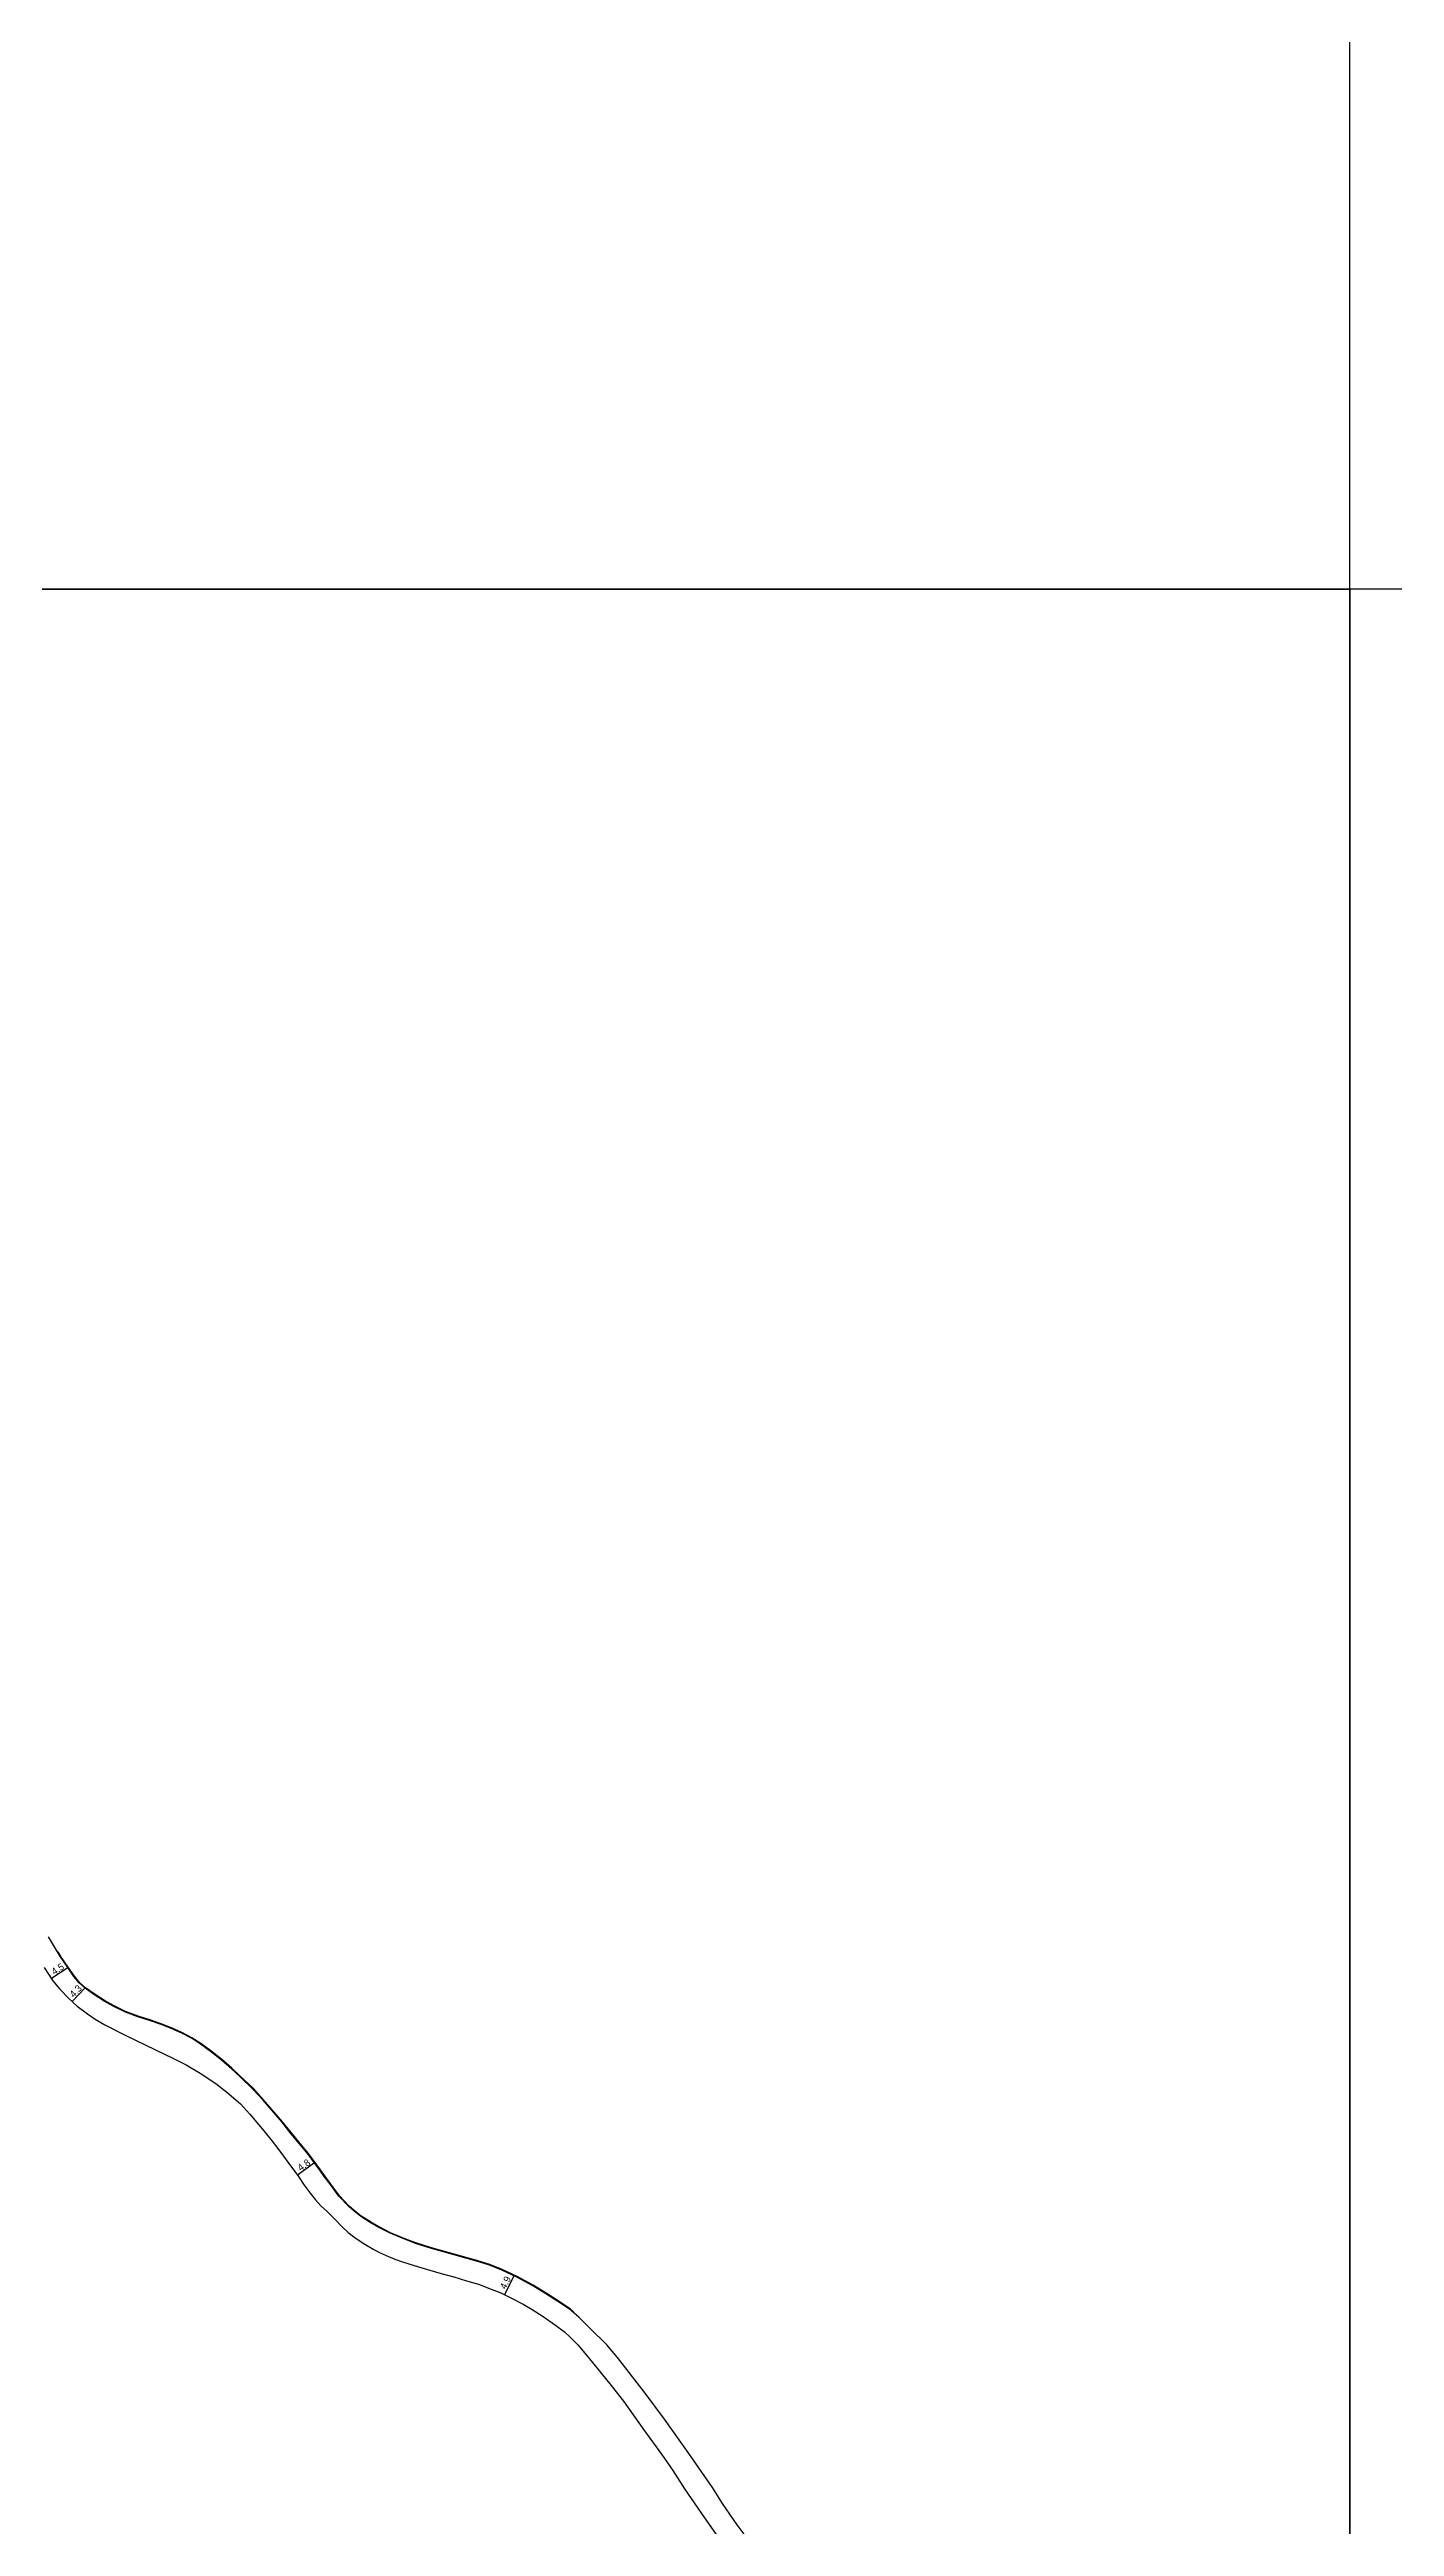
# Model space of a CAD drawing. Header units: metres. Extents: x -24000 to -20000, y -93000 to -89999.
# Drawn here: x -22699 to -22390, y -91645 to -91076 of the extents above; entities that cross this region are included whole.
import ezdxf

# ---------------------------------------------------------------- set-up
doc = ezdxf.new("R2010")
doc.units = ezdxf.units.M
doc.header["$LTSCALE"] = 2.5
for name, color, linetype in [('図郭', 7, 'Continuous'), ('幅員', 7, 'Continuous'), ('歩道・分離帯・安全施設', 7, 'Continuous'), ('道路', 7, 'Continuous')]:
    doc.layers.add(name, color=color, linetype=linetype)
doc.styles.get("Standard").update_dxf_attribs({"font": ''})
doc.styles.get('Standard').set_extended_font_data('@MS PGothic')

msp = doc.modelspace()

# ---------------------------------------------------------------- linework, layer by layer
at = {"layer": '図郭'}
for points in [[(-23200, -91200), (-22400, -91200), (-22400, -90600), (-23200, -90600)], [(-23200, -91800), (-22400, -91800), (-22400, -91200), (-23200, -91200)], [(-22400, -91800), (-21600, -91800), (-21600, -91200), (-22400, -91200)]]:
    msp.add_lwpolyline(points, close=True, dxfattribs=at)
at = {"layer": '幅員', "flags": 128}
for points in [[(-22694.85, -91517.01), (-22698.63, -91519.51)], [(-22690.92, -91521.68), (-22693.87, -91524.78)], [(-22638.12, -91561.88), (-22642.03, -91564.74)], [(-22592.28, -91587.86), (-22594.44, -91592.2)]]:
    msp.add_lwpolyline(points, dxfattribs=at)
at = {"layer": '歩道・分離帯・安全施設'}
msp.add_lwpolyline([(-22578.55, -91596.12), (-22579.36, -91595.41), (-22582.12, -91593.61), (-22584.81, -91591.84), (-22587.87, -91589.99), (-22591.55, -91588.04), (-22594.99, -91586.42), (-22597.82, -91585.28), (-22600.79, -91584.35), (-22611.21, -91581.43), (-22614.83, -91580.29), (-22617.12, -91579.4), (-22620.64, -91577.94), (-22623.29, -91576.61), (-22625.27, -91575.47), (-22627.37, -91574.12), (-22628.94, -91572.9), (-22630.12, -91571.84), (-22632.41, -91569.43), (-22634.34, -91566.8), (-22635.77, -91564.89), (-22636.77, -91563.47), (-22639.54, -91559.71), (-22641.04, -91557.9), (-22643.45, -91554.99), (-22645.45, -91552.46), (-22649.82, -91547.38), (-22652.18, -91544.8), (-22655.28, -91541.86), (-22657.12, -91540.13), (-22659.5, -91538.07), (-22661.95, -91536.14), (-22664.23, -91534.45), (-22666.36, -91533.11), (-22668.6, -91531.91), (-22671.02, -91530.81), (-22673.37, -91529.9), (-22675.78, -91529.09), (-22678.71, -91528.17), (-22681.56, -91527.07), (-22684.38, -91525.72), (-22686.45, -91524.57), (-22688.79, -91523.05), (-22690.76, -91521.61), (-22692.09, -91520.45), (-22693.33, -91518.96), (-22694.75, -91516.89), (-22696.43, -91514.45), (-22697.07, -91513.37)], dxfattribs=at)
at = {"layer": '道路'}
for points in [[(-22538.88, -91647.86), (-22540.94, -91645.11), (-22544.26, -91640.22), (-22546.63, -91636.55), (-22552.19, -91628.48), (-22557.66, -91620.8), (-22562.3, -91614.53), (-22568.41, -91606.67), (-22570.91, -91603.75), (-22571.31, -91603.35), (-22574.49, -91600.17), (-22577.31, -91597.39), (-22579.45, -91595.53), (-22582.2, -91593.73), (-22584.89, -91591.97), (-22587.94, -91590.12), (-22591.62, -91588.17), (-22595.05, -91586.56), (-22597.87, -91585.42), (-22600.84, -91584.49), (-22611.25, -91581.58), (-22614.88, -91580.44), (-22617.18, -91579.54), (-22620.71, -91578.08), (-22623.36, -91576.74), (-22625.35, -91575.6), (-22627.45, -91574.24), (-22629.03, -91573.02), (-22630.23, -91571.95), (-22632.53, -91569.52), (-22634.46, -91566.89), (-22635.89, -91564.98), (-22636.89, -91563.55), (-22639.66, -91559.8), (-22641.16, -91558), (-22643.57, -91555.09), (-22645.57, -91552.55), (-22649.93, -91547.48), (-22652.29, -91544.91), (-22655.38, -91541.97), (-22657.22, -91540.24), (-22659.59, -91538.18), (-22662.04, -91536.26), (-22664.31, -91534.57), (-22666.43, -91533.24), (-22668.67, -91532.04), (-22671.08, -91530.95), (-22673.42, -91530.04), (-22675.83, -91529.23), (-22678.76, -91528.31), (-22681.62, -91527.21), (-22684.44, -91525.86), (-22686.52, -91524.7), (-22688.88, -91523.18), (-22690.86, -91521.73), (-22692.2, -91520.55), (-22693.45, -91519.05), (-22694.88, -91516.98), (-22696.56, -91514.53), (-22699.31, -91509.89)], [(-22700.31, -91516.95), (-22698.27, -91520.05), (-22696.71, -91521.95), (-22694.68, -91524.01), (-22692.71, -91525.88), (-22690.35, -91527.62), (-22688.53, -91528.85), (-22686.33, -91530.13), (-22681.7, -91532.54), (-22674.71, -91535.92), (-22670.71, -91537.81), (-22667.63, -91539.35), (-22664.42, -91541.24), (-22660.8, -91543.66), (-22658.26, -91545.64), (-22655.13, -91548.33), (-22652.96, -91550.65), (-22649.8, -91554.49), (-22647.85, -91556.89), (-22645.89, -91559.51), (-22644.01, -91562.03), (-22641.83, -91565.02), (-22640.47, -91567.03), (-22639.14, -91568.82), (-22637.93, -91570.35), (-22636.65, -91571.74), (-22635.1, -91573.16), (-22633.41, -91574.86), (-22631.74, -91576.57), (-22630.39, -91577.89), (-22628.81, -91579.12), (-22626.57, -91580.6), (-22624.5, -91581.78), (-22623.18, -91582.48), (-22621.66, -91583.18), (-22619.62, -91584.03), (-22617.9, -91584.62), (-22614.23, -91585.8), (-22608.97, -91587.33), (-22606.06, -91588.11), (-22603.13, -91589.02), (-22600.43, -91589.79), (-22597.46, -91590.89), (-22595.29, -91591.78), (-22592.97, -91592.93), (-22590.16, -91594.35), (-22588.03, -91595.56), (-22585.54, -91597.24), (-22582.73, -91599.17), (-22580.65, -91600.72), (-22579.21, -91602.12), (-22577.6, -91603.69), (-22575.21, -91606.53), (-22569.9, -91613.06), (-22567.08, -91616.65), (-22562.22, -91623.47), (-22558.34, -91628.9), (-22555.72, -91632.6), (-22553, -91636.8), (-22548.44, -91643.53), (-22544.81, -91648.64)]]:
    msp.add_lwpolyline(points, dxfattribs=at)

# ---------------------------------------------------------------- texts
at = {"layer": '幅員'}
for s, rotation, p in [('4.5', 33.4311, (-22697.96, -91518.77)), ('4.3', 46.4481, (-22693.47, -91524)), ('4.8', 36.1434, (-22641.28, -91563.88)), ('4.9', 63.6061, (-22594.16, -91591.08))]:
    msp.add_text(s, height=1.6, rotation=rotation, dxfattribs=at).set_placement(p)

doc.saveas('drawing.dxf')
